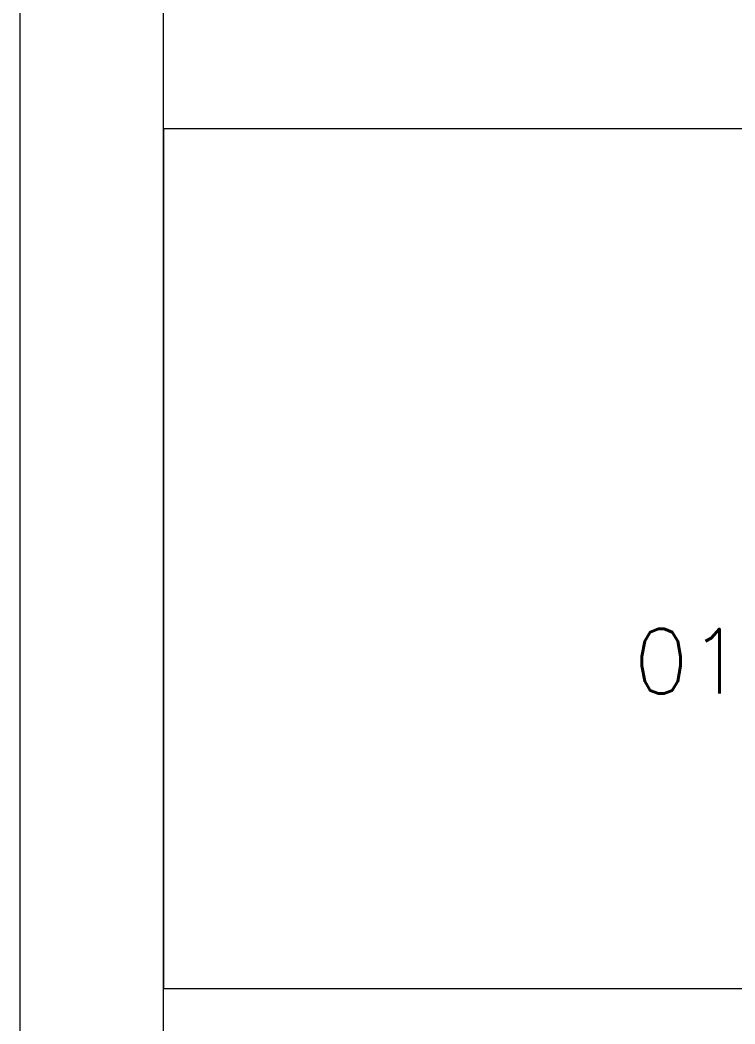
# Model space of a CAD drawing. Header units: metres. Extents: x -18745 to 220762, y -1579758 to -1356048.
# Drawn here: x 168162 to 168661, y -1424805 to -1424105 of the extents above; entities that cross this region are included whole.
import ezdxf

# ---------------------------------------------------------------- set-up
doc = ezdxf.new("R2010")
doc.units = ezdxf.units.M
doc.layers.get('0').update_dxf_attribs({"lineweight": 0})
for name, color, linetype, lineweight in [('A-100 - Copy$0$Medical Equipment and Furniture', 8, 'Continuous', 0), ('A-100 - Copy$0$NEW', 8, 'Continuous', 5), ('A-100 - Copy$0$Walls', 8, 'Continuous', 0)]:
    doc.layers.add(name, color=color, linetype=linetype, lineweight=lineweight)
doc.styles.add('A-100 - Copy$0$list_ghTextstyle', font='romans.shx', dxfattribs={"height": 0.25})

# ---------------------------------------------------------------- blocks, each defined once
blk = doc.blocks.new('*X91')
for p, q in [((5, 3), (5, 3)), ((5, 3), (5, 3)), ((5, 3), (5, 3)), ((5, 3), (5, 3)), ((5, 3), (5, 3)), ((5, 3), (5, 3)), ((5, 3), (5, 3)), ((5, 3), (5, 3)), ((5, 3), (5, 3)), ((5, 3), (5, 3)), ((5, 3), (5, 3)), ((5, 3), (5, 3)), ((5, 3), (5, 3)), ((5, 3), (5, 3)), ((5, 3), (5, 3)), ((5, 3), (5, 3)), ((5, 3), (5, 3)), ((5, 3), (5, 3)), ((5, 3), (5, 3)), ((5, 3), (5, 3)), ((5, 3), (5, 3)), ((5, 3), (5, 3)), ((5, 3), (5, 3)), ((5, 3), (5, 3)), ((5, 3), (5, 3)), ((5, 3), (5, 3)), ((5, 3), (5, 3)), ((5, 3), (5, 3)), ((5, 3), (5, 3)), ((5, 3), (5, 3)), ((5, 3), (5, 3)), ((5, 3), (5, 3)), ((5, 3), (5, 3)), ((5, 3), (5, 3)), ((5, 3), (5, 3)), ((5, 3), (5, 3)), ((5, 3), (5, 3)), ((5, 3), (5, 3)), ((5, 3), (5, 3)), ((5, 3), (5, 3)), ((5, 3), (5, 3)), ((5, 3), (5, 3)), ((5, 3), (5, 3)), ((5, 3), (5, 3)), ((5, 3), (5, 3)), ((5, 3), (5, 3)), ((5, 3), (5, 3)), ((5, 3), (5, 3)), ((5, 3), (5, 3)), ((5, 3), (5, 3)), ((5, 3), (5, 3)), ((5, 3), (5, 3)), ((5, 3), (5, 3)), ((5, 3), (5, 3)), ((5, 3), (5, 3)), ((5, 3), (5, 3)), ((5, 3), (5, 3)), ((5, 3), (5, 3)), ((5, 3), (5, 3)), ((5, 3), (5, 3)), ((5, 3), (5, 3)), ((5, 3), (5, 3)), ((5, 3), (5, 3)), ((5, 3), (5, 3)), ((5, 3), (5, 3)), ((5, 3), (5, 3)), ((6, 3), (5, 3)), ((5, 3), (5, 3)), ((6, 3), (5, 3)), ((5, 3), (5, 3)), ((6, 3), (5, 3)), ((5, 3), (5, 3)), ((6, 3), (5, 3)), ((5, 3), (5, 3)), ((5, 3), (5, 3)), ((5, 3), (5, 3)), ((5, 3), (5, 3)), ((5, 3), (5, 3)), ((5, 3), (5, 3)), ((5, 3), (5, 3)), ((5, 3), (5, 3)), ((5, 3), (5, 3)), ((5, 3), (5, 3)), ((5, 3), (5, 3)), ((5, 3), (5, 3)), ((5, 3), (5, 3)), ((5, 3), (5, 3)), ((5, 3), (5, 3)), ((5, 3), (5, 3)), ((5, 3), (5, 3)), ((5, 3), (5, 3)), ((5, 3), (5, 3)), ((5, 3), (5, 3)), ((5, 3), (5, 3)), ((5, 3), (5, 3)), ((5, 3), (5, 3)), ((6, 3), (6, 3)), ((6, 3), (6, 3)), ((6, 3), (6, 3)), ((6, 3), (6, 3)), ((6, 3), (6, 3)), ((6, 3), (6, 3)), ((6, 3), (6, 3)), ((6, 3), (6, 3)), ((6, 3), (6, 3)), ((6, 3), (6, 3)), ((6, 3), (6, 3)), ((6, 3), (6, 3)), ((6, 3), (6, 3)), ((6, 3), (6, 3)), ((6, 3), (6, 3)), ((6, 3), (6, 3)), ((6, 3), (6, 3)), ((6, 3), (6, 3)), ((6, 3), (6, 3)), ((6, 3), (6, 3)), ((6, 3), (6, 3)), ((6, 3), (6, 3)), ((6, 3), (6, 3)), ((6, 3), (6, 3)), ((6, 3), (6, 3)), ((6, 3), (6, 3)), ((6, 3), (6, 3)), ((6, 3), (6, 3)), ((6, 3), (6, 3)), ((6, 3), (6, 3)), ((6, 3), (6, 3)), ((6, 3), (6, 3)), ((6, 3), (6, 3)), ((6, 3), (6, 3)), ((6, 3), (6, 3)), ((6, 3), (6, 3)), ((6, 3), (6, 3)), ((6, 3), (6, 3)), ((6, 3), (6, 3)), ((6, 3), (6, 3)), ((6, 3), (6, 3)), ((6, 3), (6, 3)), ((6, 3), (6, 3)), ((6, 3), (6, 3)), ((6, 3), (6, 3)), ((6, 3), (6, 3)), ((6, 3), (6, 3)), ((6, 3), (6, 3)), ((6, 3), (6, 3)), ((6, 3), (6, 3)), ((6, 3), (6, 3)), ((6, 3), (6, 3)), ((6, 3), (6, 3)), ((6, 3), (6, 3)), ((6, 3), (6, 3)), ((6, 3), (6, 3)), ((6, 3), (6, 3)), ((6, 3), (6, 3)), ((6, 3), (6, 3)), ((6, 3), (6, 3)), ((6, 3), (6, 3)), ((6, 3), (6, 3)), ((6, 3), (6, 3)), ((6, 3), (6, 3)), ((6, 3), (6, 3)), ((6, 3), (6, 3)), ((6, 3), (6, 3)), ((6, 3), (6, 3)), ((6, 3), (6, 3)), ((6, 3), (6, 3)), ((6, 3), (6, 3)), ((6, 3), (6, 3)), ((6, 3), (6, 3)), ((6, 3), (6, 3)), ((6, 3), (6, 3)), ((6, 3), (6, 3)), ((6, 3), (6, 3)), ((6, 3), (6, 3)), ((6, 3), (6, 3)), ((6, 3), (6, 3)), ((6, 3), (6, 3)), ((6, 3), (6, 3)), ((6, 3), (6, 3)), ((6, 3), (6, 3)), ((6, 3), (6, 3)), ((6, 3), (6, 3)), ((6, 3), (6, 3)), ((6, 3), (6, 3)), ((6, 3), (6, 3)), ((6, 3), (6, 3)), ((6, 3), (6, 3)), ((6, 3), (6, 3)), ((6, 3), (6, 3)), ((6, 3), (6, 3)), ((6, 3), (6, 3)), ((6, 3), (6, 3)), ((6, 3), (6, 3)), ((6, 3), (6, 3)), ((6, 3), (6, 3)), ((6, 3), (6, 3)), ((6, 3), (6, 3)), ((6, 3), (6, 3)), ((6, 3), (6, 3)), ((6, 3), (6, 3)), ((6, 3), (6, 3)), ((6, 3), (6, 3)), ((6, 3), (6, 3)), ((6, 3), (6, 3)), ((6, 3), (6, 3)), ((6, 3), (6, 3)), ((6, 3), (6, 3)), ((6, 3), (6, 3)), ((6, 3), (6, 3)), ((6, 3), (6, 3)), ((6, 3), (6, 3)), ((6, 3), (6, 3)), ((6, 3), (6, 3)), ((6, 3), (6, 3)), ((6, 3), (6, 3)), ((6, 3), (6, 3)), ((6, 3), (6, 3)), ((6, 3), (6, 3)), ((6, 3), (6, 3)), ((6, 3), (6, 3)), ((6, 3), (6, 3)), ((6, 3), (6, 3)), ((6, 3), (6, 3)), ((6, 3), (6, 3)), ((6, 3), (6, 3)), ((6, 3), (6, 3)), ((6, 3), (6, 3)), ((6, 3), (6, 3)), ((6, 3), (6, 3)), ((6, 3), (6, 3)), ((6, 3), (6, 3)), ((6, 3), (6, 3)), ((6, 3), (6, 3)), ((6, 3), (6, 3)), ((6, 3), (6, 3)), ((6, 3), (6, 3)), ((6, 3), (6, 3)), ((6, 3), (6, 3)), ((6, 3), (6, 3)), ((6, 3), (6, 3)), ((6, 3), (6, 3)), ((6, 3), (6, 3)), ((6, 3), (6, 3)), ((6, 3), (6, 3)), ((6, 3), (6, 3)), ((6, 3), (6, 3)), ((6, 3), (6, 3)), ((6, 3), (6, 3)), ((6, 3), (6, 3)), ((6, 3), (6, 3)), ((6, 3), (6, 3)), ((6, 3), (6, 3)), ((6, 3), (6, 3)), ((6, 3), (6, 3)), ((6, 3), (6, 3)), ((6, 3), (6, 3)), ((6, 3), (6, 3)), ((6, 3), (6, 3)), ((6, 3), (6, 3)), ((6, 3), (6, 3)), ((6, 3), (6, 3)), ((6, 3), (6, 3)), ((6, 3), (6, 3)), ((6, 3), (6, 3)), ((6, 3), (6, 3)), ((6, 3), (6, 3)), ((6, 3), (6, 3)), ((6, 3), (6, 3)), ((6, 3), (6, 3)), ((6, 3), (6, 3)), ((6, 3), (6, 3)), ((6, 3), (6, 3)), ((6, 3), (6, 3)), ((6, 3), (6, 3)), ((6, 3), (6, 3)), ((6, 3), (6, 3)), ((6, 3), (6, 3)), ((6, 3), (6, 3)), ((6, 3), (6, 3)), ((6, 3), (6, 3)), ((6, 3), (6, 3)), ((6, 3), (6, 3)), ((6, 3), (6, 3)), ((6, 3), (6, 3)), ((6, 3), (6, 3)), ((6, 3), (6, 3)), ((6, 3), (6, 3)), ((6, 3), (6, 3)), ((6, 3), (6, 3)), ((6, 3), (6, 3)), ((6, 3), (6, 3)), ((6, 3), (6, 3)), ((6, 3), (6, 3)), ((6, 3), (6, 3)), ((6, 3), (6, 3)), ((6, 3), (6, 3)), ((6, 3), (6, 3)), ((6, 3), (6, 3)), ((6, 3), (6, 3)), ((6, 3), (6, 3)), ((6, 3), (5, 3)), ((6, 3), (5, 3)), ((6, 3), (5, 3)), ((6, 3), (5, 3)), ((6, 3), (5, 3)), ((6, 3), (6, 3)), ((6, 3), (6, 3)), ((6, 3), (6, 3)), ((6, 3), (6, 3)), ((6, 3), (6, 3)), ((6, 3), (6, 3)), ((6, 3), (6, 3)), ((6, 3), (6, 3)), ((6, 3), (6, 3)), ((6, 3), (6, 3)), ((6, 3), (6, 3)), ((6, 3), (6, 3)), ((6, 3), (6, 3)), ((6, 3), (6, 3)), ((6, 3), (6, 3)), ((6, 3), (6, 3)), ((6, 3), (6, 3)), ((6, 3), (6, 3)), ((6, 3), (6, 3)), ((6, 3), (6, 3)), ((6, 3), (6, 3)), ((6, 3), (6, 3)), ((6, 3), (6, 3)), ((6, 3), (6, 3)), ((6, 3), (6, 3)), ((6, 3), (6, 3)), ((6, 3), (6, 3)), ((6, 3), (6, 3)), ((6, 3), (6, 3)), ((6, 3), (6, 3)), ((6, 3), (6, 3)), ((6, 3), (6, 3)), ((6, 3), (6, 3)), ((6, 3), (6, 3)), ((6, 3), (6, 3)), ((6, 3), (6, 3)), ((6, 3), (6, 3)), ((6, 3), (6, 3)), ((6, 3), (6, 3)), ((6, 3), (6, 3)), ((6, 3), (6, 3)), ((6, 3), (6, 3)), ((6, 3), (6, 3)), ((6, 3), (6, 3)), ((6, 3), (6, 3)), ((6, 3), (6, 3)), ((6, 3), (6, 3)), ((6, 3), (6, 3)), ((6, 3), (6, 3)), ((6, 3), (6, 3)), ((6, 3), (6, 3)), ((6, 3), (6, 3)), ((6, 3), (6, 3)), ((6, 3), (6, 3)), ((6, 3), (6, 3)), ((6, 3), (6, 3)), ((6, 3), (6, 3)), ((6, 3), (6, 3)), ((6, 3), (6, 3)), ((6, 3), (6, 3)), ((6, 3), (6, 3)), ((6, 3), (6, 3)), ((6, 3), (6, 3)), ((6, 3), (6, 3)), ((6, 3), (6, 3)), ((6, 3), (6, 3)), ((6, 3), (6, 3)), ((6, 3), (6, 3)), ((6, 3), (6, 3)), ((6, 3), (6, 3)), ((6, 3), (6, 3)), ((6, 3), (6, 3)), ((6, 3), (6, 3)), ((6, 3), (6, 3)), ((6, 3), (6, 3)), ((6, 3), (6, 3)), ((6, 3), (6, 3)), ((6, 3), (6, 3)), ((6, 3), (6, 3)), ((6, 3), (6, 3)), ((6, 3), (6, 3)), ((6, 3), (6, 3)), ((6, 3), (6, 3)), ((6, 3), (6, 3)), ((6, 3), (6, 3)), ((6, 3), (6, 3)), ((6, 3), (6, 3)), ((6, 3), (6, 3)), ((6, 3), (6, 3)), ((6, 3), (6, 3)), ((6, 3), (6, 3)), ((6, 3), (6, 3)), ((6, 3), (6, 3)), ((6, 3), (6, 3)), ((6, 3), (6, 3)), ((6, 3), (6, 3)), ((6, 3), (6, 3)), ((6, 3), (6, 3)), ((6, 3), (6, 3)), ((6, 3), (6, 3)), ((6, 3), (6, 3)), ((6, 3), (6, 3)), ((6, 3), (6, 3)), ((6, 3), (6, 3)), ((6, 3), (6, 3)), ((6, 3), (6, 3)), ((6, 3), (6, 3)), ((6, 3), (6, 3)), ((6, 3), (6, 3)), ((6, 3), (6, 3)), ((6, 3), (6, 3)), ((6, 3), (6, 3)), ((6, 3), (6, 3)), ((6, 3), (6, 3)), ((6, 3), (6, 3)), ((6, 3), (6, 3)), ((6, 3), (6, 3)), ((6, 3), (6, 3)), ((6, 3), (6, 3)), ((6, 3), (6, 3)), ((6, 3), (6, 3)), ((6, 3), (6, 3)), ((6, 3), (6, 3)), ((6, 3), (6, 3)), ((6, 3), (6, 3)), ((6, 3), (6, 3)), ((6, 3), (6, 3)), ((6, 3), (6, 3)), ((6, 3), (6, 3)), ((6, 3), (6, 3)), ((6, 3), (6, 3)), ((6, 3), (6, 3)), ((6, 3), (6, 3)), ((6, 3), (6, 3)), ((6, 3), (6, 3)), ((6, 3), (6, 3)), ((6, 3), (6, 3)), ((6, 3), (6, 3)), ((6, 3), (6, 3)), ((6, 3), (6, 3)), ((6, 3), (6, 3)), ((6, 3), (6, 3)), ((6, 3), (6, 3)), ((6, 3), (6, 3)), ((6, 3), (6, 3)), ((6, 3), (6, 3)), ((6, 3), (6, 3)), ((6, 3), (6, 3)), ((6, 3), (6, 3)), ((6, 3), (6, 3)), ((6, 3), (6, 3)), ((6, 3), (6, 3)), ((6, 3), (6, 3)), ((6, 3), (6, 3)), ((6, 3), (6, 3)), ((6, 3), (6, 3)), ((6, 3), (6, 3)), ((6, 3), (6, 3)), ((6, 3), (6, 3)), ((6, 3), (6, 3)), ((6, 3), (6, 3)), ((6, 3), (6, 3)), ((6, 3), (6, 3)), ((6, 3), (6, 3)), ((6, 3), (6, 3)), ((6, 3), (6, 3)), ((6, 3), (6, 3)), ((6, 3), (6, 3)), ((6, 3), (6, 3)), ((6, 3), (6, 3)), ((6, 3), (6, 3)), ((6, 3), (6, 3)), ((6, 3), (6, 3)), ((6, 3), (6, 3)), ((6, 3), (6, 3)), ((6, 3), (6, 3)), ((6, 3), (6, 3)), ((6, 3), (6, 3)), ((6, 3), (6, 3)), ((6, 3), (6, 3)), ((6, 3), (6, 3)), ((6, 3), (6, 3)), ((6, 3), (6, 3)), ((6, 3), (6, 3)), ((6, 3), (6, 3)), ((6, 3), (6, 3)), ((6, 3), (6, 3)), ((6, 3), (6, 3)), ((6, 3), (6, 3)), ((6, 3), (6, 3)), ((6, 3), (6, 3)), ((6, 3), (6, 3)), ((6, 3), (6, 3)), ((6, 3), (6, 3)), ((6, 3), (6, 3)), ((6, 3), (6, 3)), ((6, 3), (6, 3)), ((6, 3), (6, 3)), ((6, 3), (6, 3)), ((6, 3), (6, 3)), ((6, 3), (6, 3)), ((6, 3), (6, 3)), ((6, 3), (6, 3)), ((6, 3), (6, 3)), ((6, 3), (6, 3)), ((6, 3), (6, 3)), ((6, 3), (6, 3)), ((6, 3), (6, 3)), ((6, 3), (6, 3)), ((6, 3), (6, 3)), ((6, 3), (6, 3)), ((6, 3), (6, 3)), ((6, 3), (6, 3)), ((6, 3), (6, 3)), ((6, 3), (6, 3)), ((6, 3), (6, 3)), ((6, 3), (6, 3)), ((6, 3), (6, 3)), ((6, 3), (6, 3)), ((6, 3), (6, 3)), ((6, 3), (6, 3)), ((6, 3), (6, 3)), ((6, 3), (6, 3)), ((6, 3), (6, 3)), ((6, 3), (6, 3)), ((6, 3), (6, 3)), ((6, 3), (6, 3)), ((6, 3), (6, 3)), ((6, 3), (6, 3)), ((6, 3), (6, 3)), ((6, 3), (6, 3)), ((6, 3), (6, 3)), ((6, 3), (6, 3)), ((6, 3), (6, 3)), ((6, 3), (6, 3)), ((6, 3), (6, 3)), ((6, 3), (6, 3)), ((6, 3), (6, 3)), ((6, 3), (6, 3)), ((6, 3), (6, 3)), ((6, 3), (6, 3)), ((6, 3), (6, 3)), ((6, 3), (6, 3)), ((6, 3), (6, 3)), ((6, 3), (6, 3)), ((6, 3), (6, 3)), ((6, 3), (6, 3)), ((6, 3), (6, 3)), ((6, 3), (6, 3)), ((6, 3), (6, 3)), ((6, 3), (6, 3)), ((6, 3), (6, 3)), ((6, 3), (6, 3)), ((6, 3), (6, 3)), ((6, 3), (6, 3)), ((6, 3), (6, 3)), ((6, 3), (6, 3)), ((6, 3), (6, 3)), ((6, 3), (6, 3)), ((6, 3), (6, 3)), ((6, 3), (6, 3)), ((6, 3), (6, 3)), ((6, 3), (6, 3)), ((6, 3), (6, 3)), ((6, 3), (6, 3)), ((6, 3), (6, 3)), ((6, 3), (6, 3)), ((6, 3), (6, 3)), ((6, 3), (6, 3)), ((6, 3), (6, 3)), ((6, 3), (6, 3)), ((6, 3), (6, 3)), ((6, 3), (6, 3)), ((6, 3), (6, 3)), ((6, 3), (6, 3)), ((6, 3), (6, 3)), ((6, 3), (6, 3)), ((6, 3), (6, 3)), ((6, 3), (6, 3)), ((6, 3), (6, 3)), ((6, 3), (6, 3)), ((6, 3), (6, 3)), ((6, 3), (6, 3)), ((6, 3), (6, 3)), ((6, 3), (6, 3)), ((6, 3), (6, 3)), ((6, 3), (6, 3)), ((6, 3), (6, 3)), ((6, 3), (6, 3)), ((6, 3), (6, 3)), ((6, 3), (6, 3)), ((6, 3), (6, 3)), ((6, 3), (6, 3)), ((6, 3), (6, 3)), ((6, 3), (6, 3)), ((6, 3), (6, 3)), ((6, 3), (6, 3)), ((6, 3), (6, 3)), ((6, 3), (6, 3)), ((6, 3), (6, 3)), ((6, 3), (6, 3)), ((6, 3), (6, 3)), ((6, 3), (6, 3)), ((6, 3), (6, 3)), ((6, 3), (6, 3)), ((6, 3), (6, 3)), ((6, 3), (6, 3)), ((6, 3), (6, 3)), ((6, 3), (6, 3)), ((6, 3), (6, 3)), ((6, 3), (6, 3)), ((6, 3), (6, 3)), ((6, 3), (6, 3)), ((6, 3), (6, 3)), ((6, 3), (6, 3)), ((6, 3), (6, 3)), ((6, 3), (6, 3))]:
    blk.add_line(p, q)
blk = doc.blocks.new('*X92')
for p, q in [((13, 1), (13, 1)), ((13, 1), (13, 1)), ((13, 1), (13, 1)), ((13, 1), (13, 1)), ((13, 1), (13, 1)), ((13, 1), (13, 1)), ((13, 1), (13, 1)), ((13, 1), (13, 1)), ((13, 1), (13, 1)), ((13, 1), (13, 1)), ((13, 1), (13, 1)), ((13, 1), (13, 1)), ((13, 1), (13, 1)), ((13, 1), (13, 1)), ((13, 1), (13, 1)), ((13, 1), (14, 1)), ((13, 1), (14, 1)), ((13, 1), (14, 1)), ((13, 1), (13, 1)), ((13, 1), (13, 1)), ((13, 1), (13, 1)), ((13, 1), (13, 1)), ((13, 1), (13, 1)), ((13, 1), (13, 1)), ((13, 1), (13, 1)), ((13, 1), (13, 1)), ((13, 1), (13, 1)), ((13, 1), (13, 1)), ((13, 1), (13, 1)), ((13, 1), (13, 1)), ((13, 1), (13, 1)), ((13, 1), (13, 1)), ((13, 1), (13, 1)), ((13, 1), (13, 1)), ((13, 1), (13, 1)), ((13, 1), (13, 1)), ((13, 1), (13, 1)), ((13, 1), (13, 1)), ((13, 1), (13, 1)), ((13, 1), (13, 1)), ((13, 1), (13, 1)), ((13, 1), (13, 1)), ((13, 1), (13, 1)), ((13, 1), (13, 1)), ((13, 1), (13, 1)), ((13, 1), (13, 1)), ((13, 1), (13, 1)), ((13, 1), (13, 1)), ((13, 1), (13, 1)), ((13, 1), (13, 1)), ((13, 1), (13, 1)), ((13, 1), (13, 1)), ((13, 1), (13, 1)), ((13, 1), (13, 1)), ((13, 1), (13, 1)), ((13, 1), (13, 1)), ((13, 1), (13, 1)), ((13, 1), (13, 1)), ((13, 1), (13, 1)), ((13, 1), (13, 1)), ((13, 1), (13, 1)), ((13, 1), (13, 1)), ((13, 1), (13, 1)), ((13, 1), (13, 1)), ((13, 1), (13, 1)), ((13, 1), (13, 1)), ((13, 1), (13, 1)), ((13, 1), (13, 1)), ((13, 1), (13, 1)), ((13, 1), (13, 1)), ((13, 1), (13, 1)), ((13, 1), (13, 1)), ((13, 1), (13, 1)), ((13, 1), (13, 1)), ((13, 1), (13, 1)), ((13, 1), (13, 1)), ((13, 1), (13, 1)), ((13, 1), (13, 1)), ((13, 1), (13, 1)), ((13, 1), (13, 1)), ((13, 1), (13, 1)), ((13, 1), (13, 1)), ((13, 1), (13, 1)), ((13, 1), (13, 1)), ((13, 1), (13, 1)), ((13, 1), (13, 1)), ((13, 1), (13, 1)), ((13, 1), (13, 1)), ((13, 1), (13, 1)), ((13, 1), (13, 1)), ((13, 1), (13, 1)), ((13, 1), (13, 1)), ((13, 1), (13, 1)), ((13, 1), (13, 1)), ((13, 1), (13, 1)), ((13, 1), (13, 1)), ((13, 1), (13, 1)), ((13, 1), (13, 1)), ((13, 1), (13, 1)), ((13, 1), (13, 1)), ((13, 1), (13, 1)), ((13, 1), (13, 1)), ((13, 1), (13, 1)), ((13, 1), (13, 1)), ((13, 1), (13, 1)), ((13, 1), (13, 1)), ((13, 1), (13, 1)), ((13, 1), (13, 1)), ((13, 1), (13, 1)), ((13, 1), (13, 1)), ((13, 1), (13, 1)), ((13, 1), (13, 1)), ((13, 1), (13, 1)), ((13, 1), (13, 1)), ((13, 1), (13, 1)), ((13, 1), (13, 1)), ((13, 1), (13, 1)), ((13, 1), (13, 1)), ((13, 1), (13, 1)), ((13, 1), (13, 1)), ((13, 1), (13, 1)), ((13, 1), (13, 1)), ((13, 1), (13, 1)), ((13, 1), (14, 1)), ((13, 0), (13, 0)), ((13, 0), (13, 0)), ((13, 0), (13, 0)), ((13, 0), (13, 0)), ((13, 0), (13, 0)), ((13, 0), (13, 0)), ((13, 0), (13, 0)), ((13, 0), (13, 0)), ((13, 0), (13, 0)), ((13, 0), (13, 0)), ((13, 0), (13, 0)), ((13, 0), (13, 0)), ((13, 0), (13, 0)), ((13, 0), (13, 0)), ((13, 0), (13, 0)), ((13, 0), (13, 0)), ((13, 0), (13, 0)), ((13, 0), (13, 0)), ((13, 0), (13, 0)), ((13, 0), (13, 0)), ((13, 0), (13, 0)), ((13, 0), (13, 0)), ((13, 0), (13, 0)), ((13, 0), (13, 0)), ((13, 0), (13, 0)), ((13, 0), (13, 0)), ((13, 0), (13, 0)), ((13, 0), (13, 0)), ((13, 0), (13, 0)), ((13, 0), (13, 0)), ((13, 0), (13, 0)), ((13, 0), (13, 0)), ((13, 0), (13, 0)), ((13, 0), (13, 0)), ((13, 0), (13, 0)), ((13, 0), (13, 0)), ((13, 0), (13, 0)), ((13, 0), (13, 0)), ((13, 0), (13, 0)), ((13, 0), (13, 0)), ((13, 0), (13, 0)), ((13, 0), (13, 0)), ((13, 0), (13, 0)), ((13, 0), (13, 0)), ((13, 0), (13, 0)), ((13, 0), (13, 0)), ((13, 0), (13, 0)), ((13, 0), (13, 0)), ((13, 0), (14, 0)), ((13, 0), (14, 0)), ((13, 0), (13, 0)), ((13, 0), (14, 0)), ((14, 1), (14, 1)), ((14, 1), (14, 1)), ((14, 1), (14, 1)), ((14, 1), (14, 1)), ((14, 1), (14, 1)), ((14, 1), (14, 1)), ((14, 1), (14, 1)), ((14, 1), (14, 1)), ((14, 1), (14, 1)), ((14, 1), (14, 1)), ((14, 1), (14, 1)), ((14, 1), (14, 1)), ((14, 1), (14, 1)), ((14, 1), (14, 1)), ((14, 1), (14, 1)), ((14, 1), (14, 1)), ((14, 1), (14, 1)), ((14, 1), (14, 1)), ((14, 1), (14, 1)), ((14, 1), (14, 1)), ((14, 1), (14, 1)), ((14, 1), (14, 1)), ((14, 1), (14, 1)), ((14, 1), (14, 1)), ((14, 1), (14, 1)), ((14, 1), (14, 1)), ((14, 1), (14, 1)), ((14, 1), (14, 1)), ((14, 1), (14, 1)), ((14, 1), (14, 1)), ((14, 1), (14, 1)), ((14, 1), (14, 1)), ((14, 1), (14, 1)), ((14, 1), (14, 1)), ((14, 1), (14, 1)), ((14, 1), (14, 1)), ((14, 1), (14, 1)), ((14, 1), (14, 1)), ((14, 1), (14, 1)), ((14, 1), (14, 1)), ((14, 1), (14, 1)), ((14, 1), (14, 1)), ((14, 1), (14, 1)), ((14, 1), (14, 1)), ((14, 1), (14, 1)), ((14, 1), (14, 1)), ((14, 1), (14, 1)), ((14, 1), (14, 1)), ((14, 1), (14, 1)), ((14, 1), (14, 1)), ((14, 1), (14, 1)), ((14, 1), (14, 1)), ((14, 1), (14, 1)), ((14, 1), (14, 1)), ((14, 1), (14, 1)), ((14, 1), (14, 1)), ((14, 1), (14, 1)), ((14, 1), (14, 1)), ((14, 1), (14, 1)), ((14, 1), (14, 1)), ((14, 1), (14, 1)), ((14, 1), (14, 1)), ((14, 1), (14, 1)), ((14, 1), (14, 1)), ((14, 1), (14, 1)), ((14, 1), (14, 1)), ((14, 1), (14, 1)), ((14, 1), (14, 1)), ((14, 1), (14, 1)), ((14, 1), (14, 1)), ((14, 1), (14, 1)), ((14, 1), (14, 1)), ((14, 1), (14, 1)), ((14, 1), (14, 1)), ((14, 1), (14, 1)), ((14, 1), (14, 1)), ((14, 1), (14, 1)), ((14, 1), (14, 1)), ((14, 1), (14, 1)), ((14, 1), (14, 1)), ((14, 1), (14, 1)), ((14, 1), (14, 1)), ((14, 1), (14, 1)), ((14, 1), (14, 1)), ((14, 1), (14, 1)), ((14, 1), (14, 1)), ((14, 1), (14, 1)), ((14, 1), (14, 1)), ((14, 1), (14, 1)), ((14, 1), (14, 1)), ((14, 1), (14, 1)), ((14, 1), (14, 1)), ((14, 1), (14, 1)), ((14, 1), (14, 1)), ((14, 0), (14, 0)), ((14, 0), (14, 0)), ((14, 0), (14, 0)), ((14, 0), (14, 0)), ((14, 0), (14, 0)), ((14, 0), (14, 0)), ((14, 0), (14, 0)), ((14, 0), (14, 0)), ((14, 0), (14, 0)), ((14, 0), (14, 0)), ((14, 0), (14, 0)), ((14, 0), (14, 0)), ((14, 0), (14, 0)), ((14, 0), (14, 0)), ((14, 0), (14, 0)), ((14, 0), (14, 0)), ((14, 0), (14, 0)), ((14, 0), (14, 0)), ((14, 0), (14, 0)), ((14, 0), (14, 0)), ((14, 0), (14, 0)), ((14, 0), (14, 0)), ((14, 0), (14, 0)), ((14, 0), (14, 0)), ((14, 0), (14, 0)), ((14, 0), (14, 0)), ((14, 0), (14, 0)), ((14, 0), (14, 0)), ((14, 0), (14, 0)), ((14, 0), (14, 0)), ((14, 0), (14, 0)), ((14, 0), (14, 0)), ((14, 0), (14, 0)), ((14, 0), (14, 0)), ((14, 0), (14, 0)), ((14, 0), (14, 0)), ((14, 0), (14, 0)), ((14, 0), (14, 0)), ((14, 0), (14, 0)), ((14, 0), (14, 0)), ((14, 0), (14, 0)), ((14, 0), (14, 0)), ((14, 0), (14, 0)), ((14, 0), (14, 0)), ((14, 0), (14, 0)), ((14, 0), (14, 0)), ((14, 0), (14, 0)), ((14, 0), (14, 0)), ((13, 0), (13, 0)), ((13, 0), (14, 0)), ((13, 0), (13, 0)), ((13, 0), (14, 0)), ((13, 0), (13, 0)), ((13, 0), (14, 0)), ((13, 0), (13, 0)), ((13, 0), (13, 0)), ((13, 0), (13, 0)), ((13, 0), (13, 0)), ((13, 0), (14, 0)), ((13, 0), (13, 0)), ((13, 0), (14, 0)), ((13, 0), (13, 0)), ((13, 0), (14, 0)), ((13, 0), (13, 0)), ((13, 0), (14, 0)), ((13, 0), (13, 0)), ((13, 0), (14, 0)), ((13, 0), (13, 0)), ((13, 0), (14, 0)), ((13, 0), (13, 0)), ((13, 0), (14, 0)), ((13, 0), (13, 0)), ((13, 0), (13, 0)), ((13, 0), (13, 0)), ((13, 0), (14, 0)), ((13, 0), (13, 0)), ((13, 0), (14, 0)), ((13, 0), (13, 0)), ((13, 0), (14, 0)), ((13, 0), (13, 0)), ((13, 0), (14, 0)), ((13, 0), (13, 0)), ((13, 0), (13, 0)), ((13, 0), (13, 0)), ((13, 0), (13, 0)), ((13, 0), (13, 0)), ((13, 0), (13, 0)), ((13, 0), (13, 0)), ((13, 0), (13, 0)), ((13, 0), (13, 0)), ((13, 0), (13, 0)), ((13, 0), (13, 0)), ((13, 0), (13, 0)), ((13, 0), (13, 0)), ((13, 0), (13, 0)), ((13, 0), (13, 0)), ((13, 0), (13, 0)), ((13, 0), (13, 0)), ((13, 0), (13, 0)), ((13, 0), (13, 0)), ((13, 0), (13, 0)), ((13, 0), (13, 0)), ((13, 0), (13, 0)), ((13, 0), (13, 0)), ((13, 0), (13, 0)), ((13, 0), (13, 0)), ((13, 0), (13, 0)), ((13, 0), (13, 0)), ((13, 0), (13, 0)), ((13, 0), (13, 0)), ((13, 0), (13, 0)), ((13, 0), (13, 0)), ((13, -1), (13, -1)), ((13, -1), (13, -1)), ((13, -1), (13, -1)), ((13, -1), (13, -1)), ((13, -1), (13, -1)), ((13, -1), (14, -1)), ((13, -1), (13, -1)), ((14, 0), (14, 0)), ((14, 0), (14, 0)), ((14, 0), (14, 0)), ((14, 0), (14, 0)), ((14, 0), (14, 0)), ((14, 0), (14, 0)), ((14, 0), (14, 0)), ((14, 0), (14, 0)), ((14, 0), (14, 0)), ((14, 0), (14, 0)), ((14, 0), (14, 0)), ((14, 0), (14, 0)), ((14, 0), (14, 0)), ((14, 0), (14, 0)), ((14, 0), (14, 0)), ((13, 0), (14, 0)), ((14, 0), (14, 0)), ((14, 0), (14, 0)), ((14, 0), (14, 0)), ((14, 0), (14, 0)), ((14, 0), (14, 0)), ((14, 0), (14, 0)), ((14, 0), (14, 0)), ((14, 0), (14, 0)), ((14, 0), (14, 0)), ((14, 0), (14, 0)), ((14, 0), (14, 0)), ((14, 0), (14, 0)), ((14, 0), (14, 0)), ((14, 0), (14, 0)), ((14, 0), (14, 0)), ((14, 0), (14, 0)), ((14, 0), (14, 0)), ((14, 0), (14, 0)), ((14, 0), (14, 0)), ((14, 0), (14, 0)), ((14, 0), (14, 0)), ((14, 0), (14, 0)), ((14, 0), (14, 0)), ((14, 0), (14, 0)), ((14, 0), (14, 0)), ((14, 0), (14, 0)), ((14, 0), (14, 0)), ((14, 0), (14, 0)), ((14, 0), (14, 0)), ((14, 0), (14, 0)), ((14, 0), (14, 0)), ((14, 0), (14, 0)), ((14, 0), (14, 0)), ((14, 0), (14, 0)), ((14, -1), (14, -1)), ((14, -1), (14, -1)), ((14, -1), (14, -1)), ((14, -1), (14, -1)), ((14, -1), (14, -1))]:
    blk.add_line(p, q)
blk = doc.blocks.new('A-100 - Copy$0$GF21042-P')
for p, q in [((0.7, 0.6), (-0.7, 0.6)), ((0.7, 0), (0.7, 0.6)), ((-0.7, 0), (0.7, 0))]:
    blk.add_line(p, q)
for points in [[(0.7, 0.6), (0.7, 0.6), (0.7, 0.6), (0.7, 0.6), (0.7, 0.6), (0.7, 0.6), (0.7, 0.6), (0.7, 0.6), (0.7, 0.6), (0.7, 0.6), (0.7, 0.6), (0.7, 0.6), (0.7, 0.6), (0.7, 0.6), (0.7, 0.6), (0.7, 0.6), (0.7, 0.6), (0.7, 0.6), (0.7, 0.6), (0.7, 0.6), (0.7, 0.6), (0.7, 0.6), (0.7, 0.6), (0.7, 0.6), (0.7, 0.6), (0.7, 0.6), (0.7, 0.6), (0.7, 0.6), (0.7, 0.6), (0.7, 0.6), (0.7, 0.6), (0.7, 0.6), (0.7, 0.6), (0.7, 0.6), (0.7, 0.6), (0.7, 0.6), (0.7, 0.6), (0.7, 0.6), (0.7, 0.6), (0.7, 0.6), (0.7, 0.6), (0.7, 0.6), (0.7, 0.6), (0.7, 0.6), (0.7, 0.6), (0.7, 0.6), (0.7, 0.6), (0.7, 0.6), (0.7, 0.6), (0.7, 0.6), (0.7, 0.6), (0.7, 0.6), (0.7, 0.6), (0.7, 0.6), (0.7, 0.6), (0.7, 0.6), (0.7, 0.6), (0.7, 0.6), (0.7, 0.6), (0.7, 0.6), (0.7, 0.6), (0.7, 0.6), (0.7, 0.6), (0.7, 0.6), (0.7, 0.6), (0.7, 0.6), (0.7, 0.6), (0.7, 0.6), (0.7, 0.6), (0.7, 0.6), (0.7, 0.6), (0.7, 0.6), (0.7, 0.6), (0.7, 0.6), (0.7, 0.6), (0.7, 0.6), (0.7, 0.6), (0.7, 0.6), (0.7, 0.6), (0.7, 0.6), (0.7, 0.6), (0.7, 0.6), (0.7, 0.6), (0.7, 0.6), (0.7, 0.6), (0.7, 0.6), (0.7, 0.6), (0.7, 0.6), (0.7, 0.6), (0.7, 0.6), (0.7, 0.6), (0.7, 0.6), (0.7, 0.6), (0.7, 0.6), (0.7, 0.6), (0.7, 0.6), (0.7, 0.6), (0.7, 0.6), (0.7, 0.6), (0.7, 0.6), (0.7, 0.6), (0.7, 0.6), (0.7, 0.6), (0.7, 0.6), (0.7, 0.6), (0.7, 0.6), (0.7, 0.6), (0.7, 0.6), (0.7, 0.6), (0.7, 0.6), (0.7, 0.6), (0.7, 0.6), (0.7, 0.6), (0.7, 0.6), (0.7, 0.6), (0.7, 0.6), (0.7, 0.6), (0.7, 0.6), (0.7, 0.6), (0.7, 0.6), (0.7, 0.6), (0.7, 0.6), (0.7, 0.6), (0.7, 0.6), (0.7, 0.6), (0.7, 0.6), (0.7, 0.6), (0.7, 0.6), (0.7, 0.6), (0.7, 0.6), (0.7, 0.6), (0.7, 0.6), (0.7, 0.6), (0.7, 0.6), (0.7, 0.6), (0.7, 0.6), (0.7, 0.6), (0.7, 0.6), (0.7, 0.6), (0.7, 0.6), (0.7, 0.6), (0.7, 0.6), (0.7, 0.6), (0.7, 0.6), (0.7, 0.6), (0.7, 0.6), (0.7, 0.6), (0.7, 0.6), (0.7, 0.6), (0.7, 0.6), (0.7, 0.6), (0.7, 0.6), (0.7, 0.6), (0.7, 0.6), (0.7, 0.6), (0.7, 0.6), (0.7, 0.6), (0.7, 0.6), (0.7, 0.6), (0.7, 0.6), (0.7, 0.6), (0.7, 0.6), (0.7, 0.6), (0.7, 0.6), (0.7, 0.6), (0.7, 0.6), (0.7, 0.6), (0.7, 0.6), (0.7, 0.6), (0.7, 0.6), (0.7, 0.6), (0.7, 0.6), (0.7, 0.6), (0.7, 0.6), (0.7, 0.6), (0.7, 0.6), (0.7, 0.6), (0.7, 0.6), (0.7, 0.6), (0.7, 0.6), (0.7, 0.6), (0.7, 0.6), (0.7, 0.6), (0.7, 0.6), (0.7, 0.6), (0.7, 0.6), (0.7, 0.6), (0.7, 0.6), (0.7, 0.6), (0.7, 0.6), (0.7, 0.6), (0.7, 0.6), (0.7, 0.6), (0.7, 0.6), (0.7, 0.6), (0.7, 0.6), (0.7, 0.6), (0.7, 0.6), (0.7, 0.6), (0.7, 0.6), (0.7, 0.6), (0.7, 0.6), (0.7, 0.6), (0.7, 0.6), (0.7, 0.6), (0.7, 0.6), (0.7, 0.6), (0.7, 0.6), (0.7, 0.6), (0.7, 0.6), (0.7, 0.6), (0.7, 0.6), (0.7, 0.6), (0.7, 0.6), (0.7, 0.6), (0.7, 0.6), (0.7, 0.6), (0.7, 0.6), (0.7, 0.6)], [(0.7, 0.6), (0.7, 0.6), (0.7, 0.6), (0.7, 0.6), (0.7, 0.6), (0.7, 0.6), (0.7, 0.6), (0.7, 0.6), (0.7, 0.6), (0.7, 0.6), (0.7, 0.6), (0.7, 0.6), (0.7, 0.6), (0.7, 0.6), (0.7, 0.6), (0.7, 0.6), (0.7, 0.6), (0.7, 0.6), (0.7, 0.6), (0.7, 0.6), (0.7, 0.6), (0.7, 0.6), (0.7, 0.6), (0.7, 0.6), (0.7, 0.6), (0.7, 0.6), (0.7, 0.6), (0.7, 0.6), (0.7, 0.6), (0.7, 0.6), (0.7, 0.6), (0.7, 0.6), (0.7, 0.6), (0.7, 0.6), (0.7, 0.6), (0.7, 0.6), (0.7, 0.6), (0.7, 0.6), (0.7, 0.6), (0.7, 0.6), (0.7, 0.6), (0.7, 0.6), (0.7, 0.6), (0.7, 0.6), (0.7, 0.6), (0.7, 0.6), (0.7, 0.6), (0.7, 0.6), (0.7, 0.6), (0.7, 0.6), (0.7, 0.6), (0.7, 0.6), (0.7, 0.6), (0.7, 0.6), (0.7, 0.6), (0.7, 0.6), (0.7, 0.6), (0.7, 0.6), (0.7, 0.6), (0.7, 0.6), (0.7, 0.6), (0.7, 0.6), (0.7, 0.6), (0.7, 0.6), (0.7, 0.6), (0.7, 0.6), (0.7, 0.6), (0.7, 0.6), (0.7, 0.6), (0.7, 0.6), (0.7, 0.6), (0.7, 0.6), (0.7, 0.6), (0.7, 0.6), (0.7, 0.6), (0.7, 0.6), (0.7, 0.6), (0.7, 0.6), (0.7, 0.6), (0.7, 0.6), (0.7, 0.6), (0.7, 0.6), (0.7, 0.6), (0.7, 0.6), (0.7, 0.6), (0.7, 0.6), (0.7, 0.6), (0.7, 0.6), (0.7, 0.6), (0.7, 0.6), (0.7, 0.6), (0.7, 0.6), (0.7, 0.6), (0.7, 0.6), (0.7, 0.6), (0.7, 0.6), (0.7, 0.6), (0.7, 0.6), (0.7, 0.6), (0.7, 0.6), (0.7, 0.6), (0.7, 0.6), (0.7, 0.6), (0.7, 0.6), (0.7, 0.6), (0.7, 0.6), (0.7, 0.6), (0.7, 0.6), (0.7, 0.6), (0.7, 0.6), (0.7, 0.6), (0.7, 0.6), (0.7, 0.6), (0.7, 0.6), (0.7, 0.6), (0.7, 0.6), (0.7, 0.6), (0.7, 0.6), (0.7, 0.6), (0.7, 0.6), (0.7, 0.6), (0.7, 0.6), (0.7, 0.6), (0.7, 0.6), (0.7, 0.6), (0.7, 0.6), (0.7, 0.6), (0.7, 0.6), (0.7, 0.6), (0.7, 0.6), (0.7, 0.6), (0.7, 0.6), (0.7, 0.6), (0.7, 0.6), (0.7, 0.6), (0.7, 0.6), (0.7, 0.6), (0.7, 0.6), (0.7, 0.6), (0.7, 0.6), (0.7, 0.6), (0.7, 0.6), (0.7, 0.6), (0.7, 0.6), (0.7, 0.6), (0.7, 0.6), (0.7, 0.6), (0.7, 0.6), (0.7, 0.6), (0.7, 0.6), (0.7, 0.6), (0.7, 0.6), (0.7, 0.6), (0.7, 0.6), (0.7, 0.6), (0.7, 0.6), (0.7, 0.6), (0.7, 0.6), (0.7, 0.6), (0.7, 0.6), (0.7, 0.6), (0.7, 0.6), (0.7, 0.6), (0.7, 0.6), (0.7, 0.6), (0.7, 0.6), (0.7, 0.6), (0.7, 0.6), (0.7, 0.6), (0.7, 0.6), (0.7, 0.6), (0.7, 0.6), (0.7, 0.6), (0.7, 0.6), (0.7, 0.6), (0.7, 0.6), (0.7, 0.6), (0.7, 0.6), (0.7, 0.6), (0.7, 0.6), (0.7, 0.6), (0.7, 0.6), (0.7, 0.6), (0.7, 0.6), (0.7, 0.6), (0.7, 0.6), (0.7, 0.6), (0.7, 0.6), (0.7, 0.6), (0.7, 0.6), (0.7, 0.6), (0.7, 0.6), (0.7, 0.6), (0.7, 0.6), (0.7, 0.6), (0.7, 0.6), (0.7, 0.6), (0.7, 0.6), (0.7, 0.6), (0.7, 0.6), (0.7, 0.6), (0.7, 0.6), (0.7, 0.6), (0.7, 0.6), (0.7, 0.6), (0.7, 0.6), (0.7, 0.6), (0.7, 0.6), (0.7, 0.6), (0.7, 0.6), (0.7, 0.6), (0.7, 0.6), (0.7, 0.6), (0.7, 0.6)], [(0.7, 0.6), (0.7, 0.6), (0.7, 0.6), (0.7, 0.6), (0.7, 0.6), (0.7, 0.6), (0.7, 0.6), (0.7, 0.6), (0.7, 0.6), (0.7, 0.6), (0.7, 0.6), (0.7, 0.6), (0.7, 0.6), (0.7, 0.6), (0.7, 0.6), (0.7, 0.6), (0.7, 0.6), (0.7, 0.6), (0.7, 0.6), (0.7, 0.6), (0.7, 0.6), (0.7, 0.6), (0.7, 0.6), (0.7, 0.6), (0.7, 0.6), (0.7, 0.6), (0.7, 0.6), (0.7, 0.6), (0.7, 0.6), (0.7, 0.6), (0.7, 0.6), (0.7, 0.6), (0.7, 0.6), (0.7, 0.6), (0.7, 0.6), (0.7, 0.6), (0.7, 0.6), (0.7, 0.6), (0.7, 0.6), (0.7, 0.6), (0.7, 0.6), (0.7, 0.6), (0.7, 0.6), (0.7, 0.6), (0.7, 0.6), (0.7, 0.6), (0.7, 0.6), (0.7, 0.6), (0.7, 0.6), (0.7, 0.6), (0.7, 0.6), (0.7, 0.6), (0.7, 0.6), (0.7, 0.6), (0.7, 0.6), (0.7, 0.6), (0.7, 0.6), (0.7, 0.6), (0.7, 0.6), (0.7, 0.6), (0.7, 0.6), (0.7, 0.6), (0.7, 0.6), (0.7, 0.6), (0.7, 0.6), (0.7, 0.6), (0.7, 0.6), (0.7, 0.6), (0.7, 0.6), (0.7, 0.6), (0.7, 0.6), (0.7, 0.6), (0.7, 0.6), (0.7, 0.6), (0.7, 0.6), (0.7, 0.6), (0.7, 0.6), (0.7, 0.6), (0.7, 0.6), (0.7, 0.6), (0.7, 0.6), (0.7, 0.6), (0.7, 0.6), (0.7, 0.6), (0.7, 0.6), (0.7, 0.6), (0.7, 0.6), (0.7, 0.6), (0.7, 0.6), (0.7, 0.6), (0.7, 0.6), (0.7, 0.6), (0.7, 0.6), (0.7, 0.6), (0.7, 0.6), (0.7, 0.6), (0.7, 0.6), (0.7, 0.6), (0.7, 0.6), (0.7, 0.6), (0.7, 0.6), (0.7, 0.6), (0.7, 0.6), (0.7, 0.6), (0.7, 0.6), (0.7, 0.6), (0.7, 0.6), (0.7, 0.6), (0.7, 0.6), (0.7, 0.6), (0.7, 0.6), (0.7, 0.6), (0.7, 0.6), (0.7, 0.6), (0.7, 0.6), (0.7, 0.6), (0.7, 0.6), (0.7, 0.6), (0.7, 0.6), (0.7, 0.6), (0.7, 0.6), (0.7, 0.6), (0.7, 0.6), (0.7, 0.6), (0.7, 0.6), (0.7, 0.6), (0.7, 0.6), (0.7, 0.6), (0.7, 0.6), (0.7, 0.6), (0.7, 0.6), (0.7, 0.6), (0.7, 0.6), (0.7, 0.6), (0.7, 0.6), (0.7, 0.6), (0.7, 0.6), (0.7, 0.6), (0.7, 0.6), (0.7, 0.6), (0.7, 0.6), (0.7, 0.6), (0.7, 0.6), (0.7, 0.6), (0.7, 0.6), (0.7, 0.6), (0.7, 0.6), (0.7, 0.6), (0.7, 0.6), (0.7, 0.6), (0.7, 0.6), (0.7, 0.6), (0.7, 0.6), (0.7, 0.6), (0.7, 0.6), (0.7, 0.6), (0.7, 0.6), (0.7, 0.6), (0.7, 0.6), (0.7, 0.6), (0.7, 0.6), (0.7, 0.6), (0.7, 0.6), (0.7, 0.6), (0.7, 0.6), (0.7, 0.6), (0.7, 0.6), (0.7, 0.6), (0.7, 0.6), (0.7, 0.6), (0.7, 0.6), (0.7, 0.6), (0.7, 0.6), (0.7, 0.6), (0.7, 0.6), (0.7, 0.6), (0.7, 0.6), (0.7, 0.6), (0.7, 0.6), (0.7, 0.6), (0.7, 0.6), (0.7, 0.6), (0.7, 0.6), (0.7, 0.6), (0.7, 0.6), (0.7, 0.6), (0.7, 0.6), (0.7, 0.6), (0.7, 0.6), (0.7, 0.6), (0.7, 0.6), (0.7, 0.6), (0.7, 0.6), (0.7, 0.6), (0.7, 0.6), (0.7, 0.6), (0.7, 0.6), (0.7, 0.6), (0.7, 0.6), (0.7, 0.6), (0.7, 0.6), (0.7, 0.6), (0.7, 0.6), (0.7, 0.6), (0.7, 0.6), (0.7, 0.6), (0.7, 0.6), (0.7, 0.6), (0.7, 0.6), (0.7, 0.6), (0.7, 0.6), (0.7, 0.6), (0.7, 0.6), (0.7, 0.6), (0.7, 0.6), (0.7, 0.6), (0.7, 0.6), (0.7, 0.6), (0.7, 0.6), (0.7, 0.6), (0.7, 0.6), (0.7, 0.6), (0.7, 0.6), (0.7, 0.6), (0.7, 0.6), (0.7, 0.6), (0.7, 0.6), (0.7, 0.6), (0.7, 0.6), (0.7, 0.6), (0.7, 0.6), (0.7, 0.6), (0.7, 0.6), (0.7, 0.6), (0.7, 0.6), (0.7, 0.6), (0.7, 0.6), (0.7, 0.6), (0.7, 0.6), (0.7, 0.6), (0.7, 0.6), (0.7, 0.6), (0.7, 0.6), (0.7, 0.6), (0.7, 0.6), (0.7, 0.6), (0.7, 0.6), (0.7, 0.6), (0.7, 0.6), (0.7, 0.6), (0.7, 0.6), (0.7, 0.6), (0.7, 0.6), (0.7, 0.6), (0.7, 0.6), (0.7, 0.6), (0.7, 0.6), (0.7, 0.6), (0.7, 0.6), (0.7, 0.6), (0.7, 0.6), (0.7, 0.6), (0.7, 0.6), (0.7, 0.6), (0.7, 0.6), (0.7, 0.6), (0.7, 0.6), (0.7, 0.6), (0.7, 0.6), (0.7, 0.6), (0.7, 0.6), (0.7, 0.6), (0.7, 0.6), (0.7, 0.6), (0.7, 0.6), (0.7, 0.6), (0.7, 0.6)]]:
    blk.add_lwpolyline(points, close=True)
at = {"layer": 'A-100 - Copy$0$NEW'}
for points in [[(0.7, 0.6), (0.7, 0.6), (0.7, 0.6), (0.7, 0.6), (0.7, 0.6), (0.7, 0.6), (0.7, 0.6), (0.7, 0.6), (0.7, 0.6)], [(0.7, 0.6), (0.7, 0.6), (0.7, 0.6), (0.7, 0.6), (0.7, 0.6), (0.7, 0.6), (0.7, 0.6), (0.7, 0.6), (0.7, 0.6), (0.7, 0.6)], [(0.7, 0.6), (0.7, 0.6), (0.7, 0.6), (0.7, 0.6), (0.7, 0.6), (0.7, 0.6), (0.7, 0.6), (0.7, 0.6), (0.7, 0.6), (0.7, 0.6), (0.7, 0.6), (0.7, 0.6), (0.7, 0.6), (0.7, 0.6), (0.7, 0.6), (0.7, 0.6), (0.7, 0.6), (0.7, 0.6)], [(0.7, 0.6), (0.7, 0.6), (0.7, 0.6), (0.7, 0.6), (0.7, 0.6), (0.7, 0.6), (0.7, 0.6)], [(0.7, 0.6), (0.7, 0.6), (0.7, 0.6), (0.7, 0.6), (0.7, 0.6), (0.7, 0.6), (0.7, 0.6), (0.7, 0.6)], [(0.7, 0.6), (0.7, 0.6), (0.7, 0.6), (0.7, 0.6), (0.7, 0.6), (0.7, 0.6), (0.7, 0.6), (0.7, 0.6), (0.7, 0.6), (0.7, 0.6), (0.7, 0.6), (0.7, 0.6)], [(0.7, 0.6), (0.7, 0.6), (0.7, 0.6), (0.7, 0.6), (0.7, 0.6), (0.7, 0.6), (0.7, 0.6), (0.7, 0.6), (0.7, 0.6), (0.7, 0.6)], [(0.7, 0.6), (0.7, 0.6), (0.7, 0.6), (0.7, 0.6), (0.7, 0.6), (0.7, 0.6), (0.7, 0.6), (0.7, 0.6), (0.7, 0.6), (0.7, 0.6), (0.7, 0.6), (0.7, 0.6), (0.7, 0.6), (0.7, 0.6), (0.7, 0.6)], [(0.7, 0.6), (0.7, 0.6), (0.7, 0.6), (0.7, 0.6), (0.7, 0.6), (0.7, 0.6), (0.7, 0.6), (0.7, 0.6), (0.7, 0.6), (0.7, 0.6)], [(0.7, 0.6), (0.7, 0.6), (0.7, 0.6), (0.7, 0.6), (0.7, 0.6), (0.7, 0.6), (0.7, 0.6), (0.7, 0.6), (0.7, 0.6), (0.7, 0.6)], [(0.7, 0.6), (0.7, 0.6), (0.7, 0.6), (0.7, 0.6), (0.7, 0.6), (0.7, 0.6), (0.7, 0.6), (0.7, 0.6), (0.7, 0.6), (0.7, 0.6), (0.7, 0.6), (0.7, 0.6), (0.7, 0.6), (0.7, 0.6), (0.7, 0.6), (0.7, 0.6), (0.7, 0.6), (0.7, 0.6), (0.7, 0.6), (0.7, 0.6), (0.7, 0.6), (0.7, 0.6), (0.7, 0.6), (0.7, 0.6), (0.7, 0.6), (0.7, 0.6), (0.7, 0.6), (0.7, 0.6), (0.7, 0.6), (0.7, 0.6), (0.7, 0.6), (0.7, 0.6), (0.7, 0.6), (0.7, 0.6), (0.7, 0.6), (0.7, 0.6), (0.7, 0.6), (0.7, 0.6), (0.7, 0.6), (0.7, 0.6), (0.7, 0.6), (0.7, 0.6), (0.7, 0.6), (0.7, 0.6), (0.7, 0.6), (0.7, 0.6), (0.7, 0.6), (0.7, 0.6), (0.7, 0.6), (0.7, 0.6), (0.7, 0.6), (0.7, 0.6), (0.7, 0.6), (0.7, 0.6), (0.7, 0.6), (0.7, 0.6), (0.7, 0.6), (0.7, 0.6), (0.7, 0.6), (0.7, 0.6), (0.7, 0.6), (0.7, 0.6), (0.7, 0.6), (0.7, 0.6), (0.7, 0.6), (0.7, 0.6), (0.7, 0.6), (0.7, 0.6), (0.7, 0.6), (0.7, 0.6), (0.7, 0.6), (0.7, 0.6), (0.7, 0.6), (0.7, 0.6), (0.7, 0.6), (0.7, 0.6), (0.7, 0.6), (0.7, 0.6), (0.7, 0.6), (0.7, 0.6), (0.7, 0.6), (0.7, 0.6), (0.7, 0.6), (0.7, 0.6), (0.7, 0.6), (0.7, 0.6), (0.7, 0.6), (0.7, 0.6), (0.7, 0.6), (0.7, 0.6), (0.7, 0.6), (0.7, 0.6), (0.7, 0.6), (0.7, 0.6), (0.7, 0.6), (0.7, 0.6), (0.7, 0.6), (0.7, 0.6), (0.7, 0.6), (0.7, 0.6), (0.7, 0.6), (0.7, 0.6), (0.7, 0.6), (0.7, 0.6), (0.7, 0.6), (0.7, 0.6), (0.7, 0.6), (0.7, 0.6), (0.7, 0.6), (0.7, 0.6), (0.7, 0.6)], [(0.7, 0.6), (0.7, 0.6), (0.7, 0.6), (0.7, 0.6), (0.7, 0.6), (0.7, 0.6), (0.7, 0.6)], [(0.7, 0.6), (0.7, 0.6), (0.7, 0.6), (0.7, 0.6), (0.7, 0.6), (0.7, 0.6), (0.7, 0.6), (0.7, 0.6), (0.7, 0.6), (0.7, 0.6), (0.7, 0.6), (0.7, 0.6), (0.7, 0.6), (0.7, 0.6), (0.7, 0.6), (0.7, 0.6), (0.7, 0.6), (0.7, 0.6), (0.7, 0.6), (0.7, 0.6), (0.7, 0.6), (0.7, 0.6), (0.7, 0.6), (0.7, 0.6), (0.7, 0.6), (0.7, 0.6), (0.7, 0.6), (0.7, 0.6), (0.7, 0.6), (0.7, 0.6), (0.7, 0.6), (0.7, 0.6), (0.7, 0.6), (0.7, 0.6), (0.7, 0.6), (0.7, 0.6), (0.7, 0.6), (0.7, 0.6), (0.7, 0.6), (0.7, 0.6), (0.7, 0.6), (0.7, 0.6), (0.7, 0.6), (0.7, 0.6), (0.7, 0.6), (0.7, 0.6), (0.7, 0.6), (0.7, 0.6), (0.7, 0.6), (0.7, 0.6), (0.7, 0.6), (0.7, 0.6), (0.7, 0.6), (0.7, 0.6), (0.7, 0.6), (0.7, 0.6), (0.7, 0.6), (0.7, 0.6), (0.7, 0.6), (0.7, 0.6), (0.7, 0.6), (0.7, 0.6), (0.7, 0.6), (0.7, 0.6), (0.7, 0.6), (0.7, 0.6), (0.7, 0.6), (0.7, 0.6), (0.7, 0.6), (0.7, 0.6), (0.7, 0.6), (0.7, 0.6), (0.7, 0.6), (0.7, 0.6), (0.7, 0.6), (0.7, 0.6), (0.7, 0.6), (0.7, 0.6), (0.7, 0.6), (0.7, 0.6), (0.7, 0.6), (0.7, 0.6), (0.7, 0.6), (0.7, 0.6), (0.7, 0.6), (0.7, 0.6), (0.7, 0.6), (0.7, 0.6), (0.7, 0.6)], [(0.7, 0.6), (0.7, 0.6), (0.7, 0.6), (0.7, 0.6), (0.7, 0.6), (0.7, 0.6), (0.7, 0.6), (0.7, 0.6), (0.7, 0.6), (0.7, 0.6), (0.7, 0.6), (0.7, 0.6), (0.7, 0.6), (0.7, 0.6), (0.7, 0.6), (0.7, 0.6), (0.7, 0.6)], [(0.7, 0.6), (0.7, 0.6), (0.7, 0.6), (0.7, 0.6), (0.7, 0.6), (0.7, 0.6), (0.7, 0.6), (0.7, 0.6), (0.7, 0.6), (0.7, 0.6), (0.7, 0.6), (0.7, 0.6), (0.7, 0.6), (0.7, 0.6), (0.7, 0.6), (0.7, 0.6), (0.7, 0.6), (0.7, 0.6), (0.7, 0.6), (0.7, 0.6), (0.7, 0.6), (0.7, 0.6), (0.7, 0.6), (0.7, 0.6), (0.7, 0.6), (0.7, 0.6), (0.7, 0.6), (0.7, 0.6), (0.7, 0.6), (0.7, 0.6), (0.7, 0.6), (0.7, 0.6), (0.7, 0.6), (0.7, 0.6), (0.7, 0.6), (0.7, 0.6), (0.7, 0.6), (0.7, 0.6), (0.7, 0.6), (0.7, 0.6), (0.7, 0.6), (0.7, 0.6), (0.7, 0.6), (0.7, 0.6), (0.7, 0.6), (0.7, 0.6), (0.7, 0.6), (0.7, 0.6), (0.7, 0.6), (0.7, 0.6), (0.7, 0.6), (0.7, 0.6), (0.7, 0.6), (0.7, 0.6)]]:
    blk.add_lwpolyline(points, dxfattribs=at)
for name, xscale, yscale, zscale in [('*X91', 8.593750000000002e-11, 8.593750000000002e-11, 8.593750000000002e-11), ('*X92', 5.500000000000001e-11, 5.500000000000001e-11, 5.500000000000001e-11)]:
    blk.add_blockref(name, (0.7, 0.6), dxfattribs=dict(xscale=xscale, yscale=yscale, zscale=zscale))
blk = doc.blocks.new('A-100 - Copy')
at = {"layer": 'A-100 - Copy$0$Walls'}
for p, q in [((168162.18, -1425602.69, 0), (168162.18, -1421430.62, 0)), ((168262.18, -1425602.69, 0), (168262.18, -1423380.62, 0))]:
    blk.add_line(p, q, dxfattribs=at)
at = {"layer": 'A-100 - Copy$0$Medical Equipment and Furniture', "xscale": 1000, "yscale": 1000, "zscale": 1000, "rotation": 180}
blk.add_blockref('A-100 - Copy$0$GF21042-P', (168962.18, -1424180.62, 0), dxfattribs=at)
at = {"layer": 'A-100 - Copy$0$Medical Equipment and Furniture', "insert": (168628.58, -1424529.66, 0), "char_height": 45, "attachment_point": 2, "style": 'A-100 - Copy$0$list_ghTextstyle'}
blk.add_mtext('01', dxfattribs=at)

msp = doc.modelspace()

# ---------------------------------------------------------------- block references
msp.add_blockref('A-100 - Copy', (0, 0))

doc.saveas('drawing.dxf')
